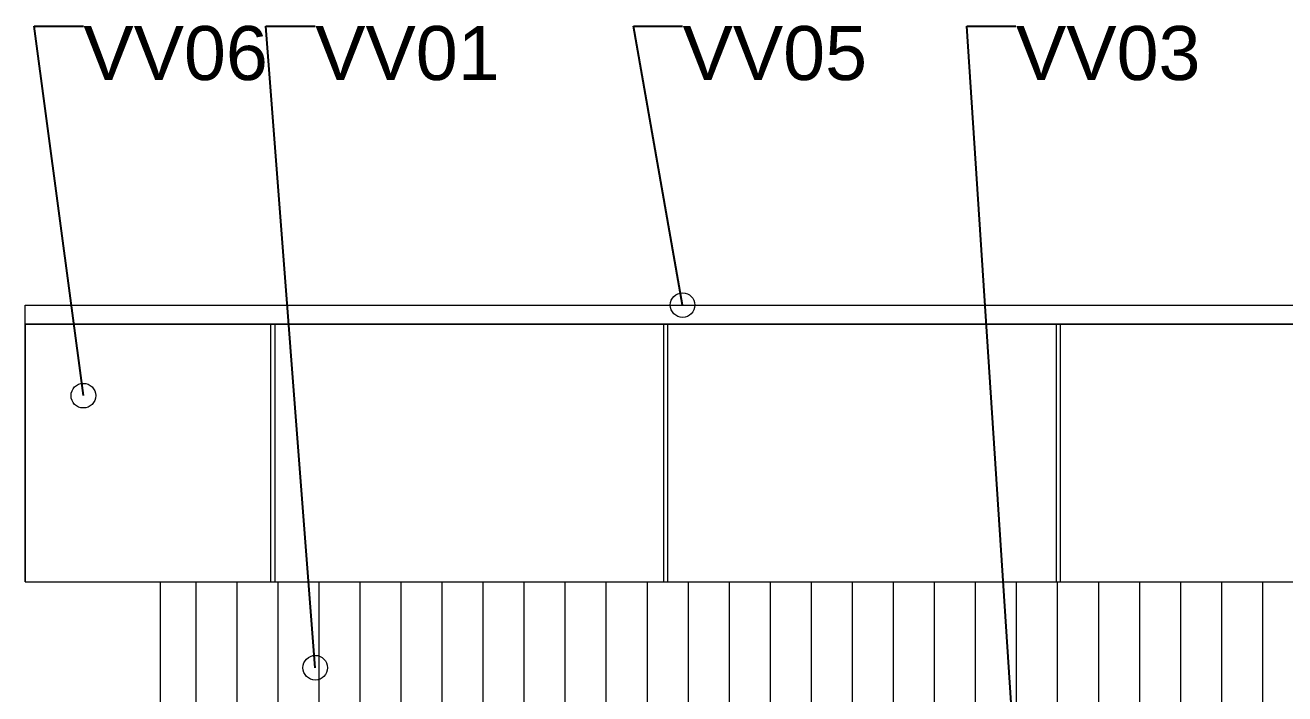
# Model space of a CAD drawing. Header units: millimetres. Extents: x 745166 to 884669, y -5000 to 15056.
# Drawn here: x 747815 to 752482, y 2451 to 4926 of the extents above; entities that cross this region are included whole.
import ezdxf

# ---------------------------------------------------------------- set-up
doc = ezdxf.new("R2010")
doc.units = ezdxf.units.MM
doc.header["$MEASUREMENT"] = 0
for name, color, linetype, lineweight in [('New_0_Pen_No__1', 7, 'Continuous', 13), ('New_Annotation - Label_Pen_No__1', 7, 'Continuous', 13), ('New_Shell - Roof_Pen_No__1', 7, 'Continuous', 13), ('New_Structural - Bearing_Pen_No__1', 7, 'Continuous', 13)]:
    doc.layers.add(name, color=color, linetype=linetype, lineweight=lineweight)
doc.layers.add('New_Structural - Bearing', color=7, linetype='Continuous')
doc.styles.add('GENERATED_STYLE_1', font='')
doc.styles.get('GENERATED_STYLE_1').set_extended_font_data('Arial')
doc.dimstyles.new('GENERATED_STYLE__1', dxfattribs={"dimtxt": 0.18, "dimasz": 182.4, "dimexe": 0.18, "dimexo": 0.0625, "dimgap": 0, "dimtad": 0, "dimtih": 1, "dimtoh": 1, "dimdec": 4, "dimzin": 0, "dimdsep": 46, "dimcen": 0.09, "dimadec": 0, "dimazin": 0, "dimtfac": 1, "dimtdec": 4, "dimtmove": 0, "dimatfit": 3, "dimldrblk": 'ARROWHEAD_1', "dimfxl": 0, "dimtolj": 1, "dimtzin": 0, "dimarcsym": 0})

# ---------------------------------------------------------------- blocks, each defined once
blk = doc.blocks.new('ARROWHEAD_1')
at = {"color": 0, "linetype": 'Continuous', "lineweight": 0}
blk.add_line((0, 0), (-1, 0), dxfattribs=at)
blk.add_circle((0, 0), 0.25, dxfattribs=at)

msp = doc.modelspace()

# ---------------------------------------------------------------- hatches: boundary and pattern name
at = {"layer": 'New_Structural - Bearing', "linetype": 'Continuous', "lineweight": 0, "true_color": 0x000000}
h = msp.add_hatch(dxfattribs=at)
h.set_pattern_fill('Plank_Floor_vert_0001', color=18, style=0, pattern_type=2)
h.set_pattern_definition([(90, (2e-08, 6e-11), (152, 0), [])])
h.paths.add_polyline_path([(748315.3, 0), (749543.3, 0), (749543.3, 2400), (752343.3, 2400), (752343.3, 0), (753219.5, 0), (753219.5, 50), (753150.5, 50), (753150.5, 2865), (748315.3, 2865)])
h.paths.add_polyline_path([(752880.8, 2645.5), (752883.9, 2664.8), (752892.7, 2682.2), (752906.6, 2696.1), (752924, 2704.9), (752943.3, 2708), (752962.6, 2704.9), (752980, 2696.1), (752993.9, 2682.2), (753002.7, 2664.8), (753005.8, 2645.5), (753002.7, 2626.2), (752993.9, 2608.8), (752980, 2594.9), (752962.6, 2586.1), (752943.3, 2583), (752924, 2586.1), (752906.6, 2594.9), (752892.7, 2608.8), (752883.9, 2626.2)], flags=0)

# ---------------------------------------------------------------- linework, layer by layer
at = {"layer": 'New_0_Pen_No__1', "color": 7, "linetype": 'Continuous', "lineweight": 13}
for p, q in [((748725.8, 2865), (748725.8, 3820)), ((748740.8, 2865), (748740.8, 3820)), ((750180.8, 2865), (750180.8, 3820)), ((750195.8, 2865), (750195.8, 3820)), ((751635.8, 2865), (751635.8, 3820)), ((751650.8, 2865), (751650.8, 3820)), ((748740.8, 2865), (750180.8, 2865)), ((750195.8, 2865), (751635.8, 2865)), ((751650.8, 2865), (753090.8, 2865))]:
    msp.add_line(p, q, dxfattribs=at)
at = {"layer": 'New_0_Pen_No__1', "color": 7, "linetype": 'Continuous', "lineweight": 13, "flags": 128}
msp.add_lwpolyline([(747815.3, 2865), (755471.3, 2865), (755471.3, 3820), (747815.3, 3820)], close=True, dxfattribs=at)
at = {"layer": 'New_Shell - Roof_Pen_No__1', "color": 7, "linetype": 'Continuous', "lineweight": 13}
for p, q in [((747815.3, 3890), (755471.3, 3890)), ((747815.3, 3820), (747815.3, 3890)), ((747815.3, 3820), (755471.3, 3820)), ((747815.3, 2865), (747815.3, 3820)), ((747815.3, 2865), (755471.3, 2865))]:
    msp.add_line(p, q, dxfattribs=at)
at = {"layer": 'New_Structural - Bearing_Pen_No__1', "color": 7, "linetype": 'Continuous', "lineweight": 13}
msp.add_line((748315.3, 2865), (748315.3, 0), dxfattribs=at)

# ---------------------------------------------------------------- texts
at = {"layer": 'New_Annotation - Label_Pen_No__1', "color": 7, "linetype": 'Continuous', "lineweight": 13, "char_height": 200, "attachment_point": 1, "style": 'GENERATED_STYLE_1'}
for s, insert in [('\\A1;{\\pql;\\fArial|b0|i0|c0|p34;VV0\\fArial|b0|i0|c0|p34;6}', (748030.8, 4923.2)), ('\\A1;{\\pql;\\fArial|b0|i0|c0|p34;VV01}', (748889.7, 4923.2)), ('\\A1;{\\pql;\\fArial|b0|i0|c0|p34;VV0\\fArial|b0|i0|c0|p34;5}', (750250.6, 4923.2)), ('\\A1;{\\pql;\\fArial|b0|i0|c0|p34;VV0\\fArial|b0|i0|c0|p34;3}', (751485.7, 4923.2))]:
    msp.add_mtext(s, dxfattribs=dict(at, insert=insert))

# ---------------------------------------------------------------- leaders
at = {"layer": 'New_Annotation - Label_Pen_No__1', "color": 7, "linetype": 'Continuous', "lineweight": 13, "annotation_type": 0, "has_hookline": 1, "hookline_direction": 0}
for points, text_width in [([(748030.8, 3554.7), (747848.4, 4923.2), (748030.8, 4923.2)], 669), ([(748889.7, 2547.5), (748707.3, 4923.2), (748889.7, 4923.2)], 630.4), ([(750250.6, 3890), (750068.2, 4923.2), (750250.6, 4923.2)], 670.4), ([(751485.7, 2150.6), (751303.3, 4923.2), (751485.7, 4923.2)], 669)]:
    msp.add_leader(points, dimstyle='GENERATED_STYLE__1', dxfattribs=dict(at, text_width=text_width))

doc.saveas('drawing.dxf')
